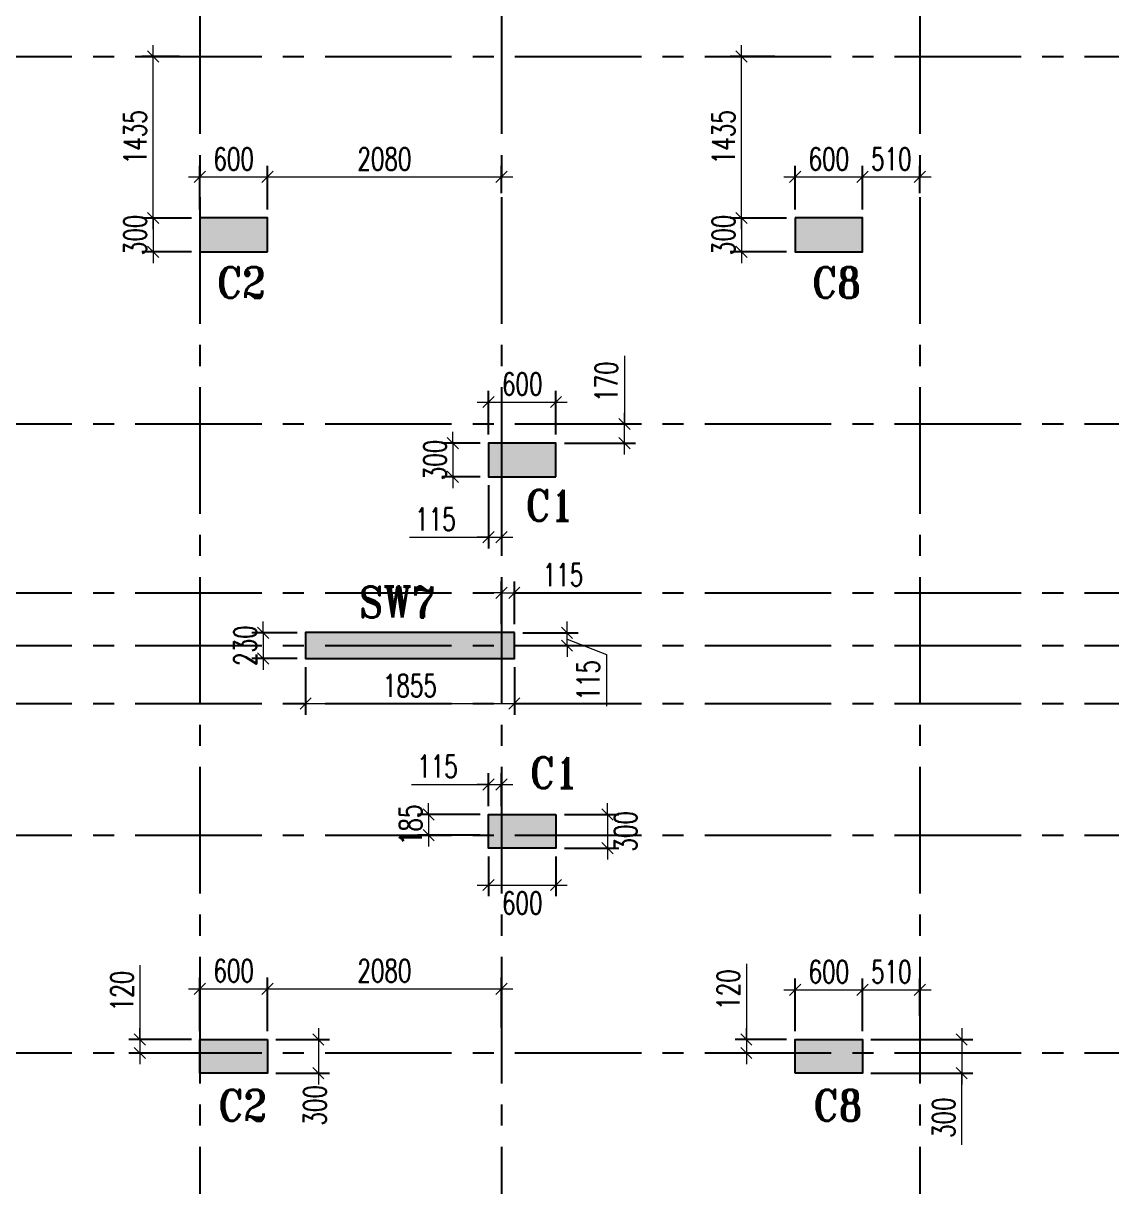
# Model space of a CAD drawing. Header units: millimetres. Extents: x 1363246 to 1691641, y -112430 to 78417.
# Drawn here: x 1393261 to 1402936, y -18152 to -7813 of the extents above; entities that cross this region are included whole.
import ezdxf

# ---------------------------------------------------------------- set-up
doc = ezdxf.new("R2010")
doc.units = ezdxf.units.MM
doc.header["$LTSCALE"] = 500
doc.header["$MEASUREMENT"] = 0
doc.header["$PDMODE"] = 34
for name, pattern in [('CONTINOUS', [0]), ('DASHDOT', [1, 0.5, -0.25, 0, -0.25]), ('Site$0$CENTER2', [1.125, 0.75, -0.125, 0.125, -0.125])]:
    doc.linetypes.add(name, pattern=pattern)
doc.layers.get('Defpoints').update_dxf_attribs({"lineweight": 0})
for name, color, linetype, lineweight in [('COL. NO.', 1, 'DASHDOT', 15), ('CUT OUT', 1, 'Continuous', 13), ('dim-M', 1, 'Continuous', 15), ('TOWER COL HATCH', 253, 'Continuous', 20)]:
    doc.layers.add(name, color=color, linetype=linetype, lineweight=lineweight)
for name, color, linetype in [('GLASS', 5, 'Continuous'), ('GRID', 7, 'Continuous'), ('TOWER AREA COLUMN.', 6, 'Continuous')]:
    doc.layers.add(name, color=color, linetype=linetype)
doc.styles.add('2MM', font='romans.shx', dxfattribs={"width": 0.7})
doc.styles.add('ROMANT', font='romant__.ttf', dxfattribs={"width": 0.9, "height": 600})
doc.dimstyles.new('RAJESH', dxfattribs={"dimtxt": 200, "dimasz": 180, "dimexe": 100, "dimexo": 250, "dimgap": 50, "dimtad": 2, "dimdec": 0, "dimzin": 1, "dimdsep": 46, "dimtxsty": '2MM', "dimblk": 'OBLIQUE', "dimcen": 0, "dimdle": 100, "dimclrd": 1, "dimclre": 1, "dimclrt": 3, "dimadec": 0, "dimazin": 0, "dimtfac": 1, "dimtdec": 0, "dimtix": 1, "dimtmove": 2, "dimatfit": 3, "dimfxl": 0, "dimtolj": 1, "dimlwd": -1, "dimarcsym": 0})

# ---------------------------------------------------------------- blocks, each defined once
blk = doc.blocks.new('EEE')
at = {"layer": 'GRID', "color": 16, "linetype": 'Site$0$CENTER2', "ltscale": 3}
for points in [[(1394830.6, 258923.2), (1394830.6, 223711.9)], [(1397510.6, 258923.2), (1397510.6, 223711.9)], [(1401230.6, 258923.2), (1401230.6, 223711.9)], [(1363880.9, 250048.6), (1442964.5, 250048.6)], [(1363880.9, 246783.6), (1442964.5, 246783.6)], [(1363880.9, 245284), (1442964.5, 245284)], [(1363880.9, 244813.8), (1442964.5, 244813.8)], [(1363880.9, 244299), (1442964.5, 244299)], [(1363880.9, 243128.8), (1442964.5, 243128.8)], [(1363880.9, 241193.8), (1442964.5, 241193.8)]]:
    blk.add_lwpolyline(points, dxfattribs=at)
blk = doc.blocks.new('3tgra')
at = {"layer": 'TOWER COL HATCH'}
h = blk.add_hatch(color=253, dxfattribs=at)
h.dxf.hatch_style = 1
h.paths.add_polyline_path([(1395431, 87772), (1395431, 88072), (1394831, 88072), (1394831, 87772)])
h = blk.add_hatch(color=253, dxfattribs=at)
h.dxf.hatch_style = 1
h.paths.add_polyline_path([(1400121, 88072), (1400121, 87772), (1400721, 87772), (1400721, 88072)])
h = blk.add_hatch(color=253, dxfattribs=at)
h.dxf.hatch_style = 1
h.paths.add_polyline_path([(1397996, 85772), (1397996, 86072), (1397396, 86072), (1397396, 85772)])
h = blk.add_hatch(color=253, dxfattribs=at)
h.dxf.hatch_style = 1
h.paths.add_polyline_path([(1397626, 84387), (1395771, 84387), (1395771, 84157), (1397626, 84157)])
h = blk.add_hatch(color=253, dxfattribs=at)
h.dxf.hatch_style = 1
h.paths.add_polyline_path([(1397996, 82772), (1397996, 82472), (1397396, 82472), (1397396, 82772)])
h = blk.add_hatch(color=253, dxfattribs=at)
h.dxf.hatch_style = 1
h.paths.add_polyline_path([(1395431, 80772), (1395431, 80472), (1394831, 80472), (1394831, 80772)])
h = blk.add_hatch(color=253, dxfattribs=at)
h.dxf.hatch_style = 1
h.paths.add_polyline_path([(1400121, 80472), (1400121, 80772), (1400721, 80772), (1400721, 80472)])
at = {"layer": 'TOWER AREA COLUMN.', "color": 4}
for points in [[(1395431, 87772), (1395431, 88072), (1394831, 88072), (1394831, 87772)], [(1400121, 88072), (1400121, 87772), (1400721, 87772), (1400721, 88072)], [(1397996, 85772), (1397996, 86072), (1397396, 86072), (1397396, 85772)], [(1397626, 84387), (1395771, 84387), (1395771, 84157), (1397626, 84157)], [(1397996, 82772), (1397996, 82472), (1397396, 82472), (1397396, 82772)], [(1395431, 80772), (1395431, 80472), (1394831, 80472), (1394831, 80772)], [(1400121, 80472), (1400121, 80772), (1400721, 80772), (1400721, 80472)]]:
    blk.add_lwpolyline(points, close=True, dxfattribs=at)
blk = doc.blocks.new('_Oblique')
at = {"color": 0, "linetype": 'ByBlock', "lineweight": -2}
blk.add_line((-0.5, -0.5), (0.5, 0.5), dxfattribs=at)
blk = doc.blocks.new('*D496')
at = {"layer": 'Defpoints', "color": 0, "ltscale": 100, "transparency": 16777216}
for p in [(1400721, -9179), (1400121, -9544), (1400721, -9544)]:
    blk.add_point(p, dxfattribs=at)
at = {"layer": 'dim-M', "color": 1, "lineweight": -2, "ltscale": 100, "transparency": 16777216}
for p, q in [((1400121, -9469), (1400121, -9079)), ((1400721, -9469), (1400721, -9079))]:
    blk.add_line(p, q, dxfattribs=at)
at = {"layer": 'dim-M', "color": 1, "ltscale": 100, "transparency": 16777216}
blk.add_line((1400021, -9179), (1400821, -9179), dxfattribs=at)
at = {"layer": 'dim-M', "color": 1, "ltscale": 100, "transparency": 16777216, "xscale": 100, "yscale": 100, "zscale": 100, "rotation": 180}
blk.add_blockref('_Oblique', (1400121, -9179), dxfattribs=at)
at = {"layer": 'dim-M', "color": 1, "ltscale": 100, "transparency": 16777216, "xscale": 100, "yscale": 100, "zscale": 100}
blk.add_blockref('_Oblique', (1400721, -9179), dxfattribs=at)
at = {"layer": 'dim-M', "color": 3, "ltscale": 100, "transparency": 16777216, "insert": (1400421, -9019), "char_height": 200, "attachment_point": 5, "style": '2MM'}
blk.add_mtext('\\A1;600', dxfattribs=at)
blk = doc.blocks.new('*D497')
at = {"layer": 'Defpoints', "color": 0, "ltscale": 100, "transparency": 16777216}
for p in [(1400121, -9544), (1399645, -9844), (1400121, -9844)]:
    blk.add_point(p, dxfattribs=at)
at = {"layer": 'dim-M', "color": 1, "ltscale": 100, "transparency": 16777216}
for p, q in [((1399645, -9544), (1399645, -9444)), ((1399645, -9544), (1399645, -9844)), ((1399645, -9844), (1399645, -9944))]:
    blk.add_line(p, q, dxfattribs=at)
at = {"layer": 'dim-M', "color": 1, "lineweight": -2, "ltscale": 100, "transparency": 16777216}
for p, q in [((1400046, -9544), (1399545, -9544)), ((1400046, -9844), (1399545, -9844))]:
    blk.add_line(p, q, dxfattribs=at)
at = {"layer": 'dim-M', "color": 1, "ltscale": 100, "transparency": 16777216, "xscale": 100, "yscale": 100, "zscale": 100}
for p, rotation in [((1399645, -9544), 270), ((1399645, -9844), 90)]:
    blk.add_blockref('_Oblique', p, dxfattribs=dict(at, rotation=rotation))
at = {"layer": 'dim-M', "color": 3, "ltscale": 100, "transparency": 16777216, "insert": (1399485, -9694), "char_height": 200, "attachment_point": 5, "rotation": 90, "style": '2MM'}
blk.add_mtext('\\A1;300', dxfattribs=at)
blk = doc.blocks.new('*D498')
at = {"layer": 'Defpoints', "color": 0, "ltscale": 100, "transparency": 16777216}
for p in [(1401231, -9179), (1401231, -9398), (1400721, -9544)]:
    blk.add_point(p, dxfattribs=at)
at = {"layer": 'dim-M', "color": 1, "lineweight": -2, "ltscale": 100, "transparency": 16777216}
for p, q in [((1400721, -9469), (1400721, -9079)), ((1401231, -9323), (1401231, -9079))]:
    blk.add_line(p, q, dxfattribs=at)
at = {"layer": 'dim-M', "color": 1, "ltscale": 100, "transparency": 16777216}
blk.add_line((1400621, -9179), (1401331, -9179), dxfattribs=at)
at = {"layer": 'dim-M', "color": 1, "ltscale": 100, "transparency": 16777216, "xscale": 100, "yscale": 100, "zscale": 100, "rotation": 180}
blk.add_blockref('_Oblique', (1400721, -9179), dxfattribs=at)
at = {"layer": 'dim-M', "color": 1, "ltscale": 100, "transparency": 16777216, "xscale": 100, "yscale": 100, "zscale": 100}
blk.add_blockref('_Oblique', (1401231, -9179), dxfattribs=at)
at = {"layer": 'dim-M', "color": 3, "ltscale": 100, "transparency": 16777216, "insert": (1400976, -9019), "char_height": 200, "attachment_point": 5, "style": '2MM'}
blk.add_mtext('\\A1;510', dxfattribs=at)
blk = doc.blocks.new('*D499')
at = {"layer": 'Defpoints', "color": 0, "ltscale": 100, "transparency": 16777216}
for p in [(1399645, -8109), (1400015, -8109), (1400121, -9544)]:
    blk.add_point(p, dxfattribs=at)
at = {"layer": 'dim-M', "color": 1, "ltscale": 100, "transparency": 16777216}
blk.add_line((1399645, -9644), (1399645, -8009), dxfattribs=at)
at = {"layer": 'dim-M', "color": 1, "lineweight": -2, "ltscale": 100, "transparency": 16777216}
for p, q in [((1399940, -8109), (1399545, -8109)), ((1400046, -9544), (1399545, -9544))]:
    blk.add_line(p, q, dxfattribs=at)
at = {"layer": 'dim-M', "color": 1, "ltscale": 100, "transparency": 16777216, "xscale": 100, "yscale": 100, "zscale": 100}
for p, rotation in [((1399645, -8109), 90), ((1399645, -9544), 270)]:
    blk.add_blockref('_Oblique', p, dxfattribs=dict(at, rotation=rotation))
at = {"layer": 'dim-M', "color": 3, "ltscale": 100, "transparency": 16777216, "insert": (1399485, -8826), "char_height": 200, "attachment_point": 5, "rotation": 90, "style": '2MM'}
blk.add_mtext('\\A1;1435', dxfattribs=at)
blk = doc.blocks.new('*D431')
at = {"layer": 'Defpoints', "color": 0, "ltscale": 100, "transparency": 16777216}
for p in [(1395431, -9179), (1394831, -9544), (1395431, -9544)]:
    blk.add_point(p, dxfattribs=at)
at = {"layer": 'dim-M', "color": 1, "lineweight": -2, "ltscale": 100, "transparency": 16777216}
for p, q in [((1394831, -9469), (1394831, -9079)), ((1395431, -9469), (1395431, -9079))]:
    blk.add_line(p, q, dxfattribs=at)
at = {"layer": 'dim-M', "color": 1, "ltscale": 100, "transparency": 16777216}
blk.add_line((1394731, -9179), (1395531, -9179), dxfattribs=at)
at = {"layer": 'dim-M', "color": 1, "ltscale": 100, "transparency": 16777216, "xscale": 100, "yscale": 100, "zscale": 100, "rotation": 180}
blk.add_blockref('_Oblique', (1394831, -9179), dxfattribs=at)
at = {"layer": 'dim-M', "color": 1, "ltscale": 100, "transparency": 16777216, "xscale": 100, "yscale": 100, "zscale": 100}
blk.add_blockref('_Oblique', (1395431, -9179), dxfattribs=at)
at = {"layer": 'dim-M', "color": 3, "ltscale": 100, "transparency": 16777216, "insert": (1395131, -9019), "char_height": 200, "attachment_point": 5, "style": '2MM'}
blk.add_mtext('\\A1;600', dxfattribs=at)
blk = doc.blocks.new('*D432')
at = {"layer": 'Defpoints', "color": 0, "ltscale": 100, "transparency": 16777216}
for p in [(1394831, -9544), (1394415, -9844), (1394831, -9844)]:
    blk.add_point(p, dxfattribs=at)
at = {"layer": 'dim-M', "color": 1, "ltscale": 100, "transparency": 16777216}
for p, q in [((1394415, -9544), (1394415, -9444)), ((1394415, -9544), (1394415, -9844)), ((1394415, -9844), (1394415, -9944))]:
    blk.add_line(p, q, dxfattribs=at)
at = {"layer": 'dim-M', "color": 1, "lineweight": -2, "ltscale": 100, "transparency": 16777216}
for p, q in [((1394756, -9544), (1394315, -9544)), ((1394756, -9844), (1394315, -9844))]:
    blk.add_line(p, q, dxfattribs=at)
at = {"layer": 'dim-M', "color": 1, "ltscale": 100, "transparency": 16777216, "xscale": 100, "yscale": 100, "zscale": 100}
for p, rotation in [((1394415, -9544), 270), ((1394415, -9844), 90)]:
    blk.add_blockref('_Oblique', p, dxfattribs=dict(at, rotation=rotation))
at = {"layer": 'dim-M', "color": 3, "ltscale": 100, "transparency": 16777216, "insert": (1394255, -9694), "char_height": 200, "attachment_point": 5, "rotation": 90, "style": '2MM'}
blk.add_mtext('\\A1;300', dxfattribs=at)
blk = doc.blocks.new('*D433')
at = {"layer": 'Defpoints', "color": 0, "ltscale": 100, "transparency": 16777216}
for p in [(1397511, -9179), (1397511, -9398), (1395431, -9544)]:
    blk.add_point(p, dxfattribs=at)
at = {"layer": 'dim-M', "color": 1, "lineweight": -2, "ltscale": 100, "transparency": 16777216}
for p, q in [((1395431, -9469), (1395431, -9079)), ((1397511, -9323), (1397511, -9079))]:
    blk.add_line(p, q, dxfattribs=at)
at = {"layer": 'dim-M', "color": 1, "ltscale": 100, "transparency": 16777216}
blk.add_line((1395331, -9179), (1397611, -9179), dxfattribs=at)
at = {"layer": 'dim-M', "color": 1, "ltscale": 100, "transparency": 16777216, "xscale": 100, "yscale": 100, "zscale": 100, "rotation": 180}
blk.add_blockref('_Oblique', (1395431, -9179), dxfattribs=at)
at = {"layer": 'dim-M', "color": 1, "ltscale": 100, "transparency": 16777216, "xscale": 100, "yscale": 100, "zscale": 100}
blk.add_blockref('_Oblique', (1397511, -9179), dxfattribs=at)
at = {"layer": 'dim-M', "color": 3, "ltscale": 100, "transparency": 16777216, "insert": (1396471, -9019), "char_height": 200, "attachment_point": 5, "style": '2MM'}
blk.add_mtext('\\A1;2080', dxfattribs=at)
blk = doc.blocks.new('*D434')
at = {"layer": 'Defpoints', "color": 0, "ltscale": 100, "transparency": 16777216}
for p in [(1394415, -8109), (1394725, -8109), (1394831, -9544)]:
    blk.add_point(p, dxfattribs=at)
at = {"layer": 'dim-M', "color": 1, "ltscale": 100, "transparency": 16777216}
blk.add_line((1394415, -9644), (1394415, -8009), dxfattribs=at)
at = {"layer": 'dim-M', "color": 1, "lineweight": -2, "ltscale": 100, "transparency": 16777216}
for p, q in [((1394650, -8109), (1394315, -8109)), ((1394756, -9544), (1394315, -9544))]:
    blk.add_line(p, q, dxfattribs=at)
at = {"layer": 'dim-M', "color": 1, "ltscale": 100, "transparency": 16777216, "xscale": 100, "yscale": 100, "zscale": 100}
for p, rotation in [((1394415, -8109), 90), ((1394415, -9544), 270)]:
    blk.add_blockref('_Oblique', p, dxfattribs=dict(at, rotation=rotation))
at = {"layer": 'dim-M', "color": 3, "ltscale": 100, "transparency": 16777216, "insert": (1394255, -8826), "char_height": 200, "attachment_point": 5, "rotation": 90, "style": '2MM'}
blk.add_mtext('\\A1;1435', dxfattribs=at)
blk = doc.blocks.new('*D435')
at = {"layer": 'Defpoints', "color": 0, "ltscale": 100, "transparency": 16777216}
for p in [(1397996, -11179), (1397396, -11544), (1397996, -11544)]:
    blk.add_point(p, dxfattribs=at)
at = {"layer": 'dim-M', "color": 1, "lineweight": -2, "ltscale": 100, "transparency": 16777216}
for p, q in [((1397396, -11469), (1397396, -11079)), ((1397996, -11469), (1397996, -11079))]:
    blk.add_line(p, q, dxfattribs=at)
at = {"layer": 'dim-M', "color": 1, "ltscale": 100, "transparency": 16777216}
blk.add_line((1397296, -11179), (1398096, -11179), dxfattribs=at)
at = {"layer": 'dim-M', "color": 1, "ltscale": 100, "transparency": 16777216, "xscale": 100, "yscale": 100, "zscale": 100, "rotation": 180}
blk.add_blockref('_Oblique', (1397396, -11179), dxfattribs=at)
at = {"layer": 'dim-M', "color": 1, "ltscale": 100, "transparency": 16777216, "xscale": 100, "yscale": 100, "zscale": 100}
blk.add_blockref('_Oblique', (1397996, -11179), dxfattribs=at)
at = {"layer": 'dim-M', "color": 3, "ltscale": 100, "transparency": 16777216, "insert": (1397696, -11019), "char_height": 200, "attachment_point": 5, "style": '2MM'}
blk.add_mtext('\\A1;600', dxfattribs=at)
blk = doc.blocks.new('*D436')
at = {"layer": 'Defpoints', "color": 0, "ltscale": 100, "transparency": 16777216}
for p in [(1397396, -11544), (1397080, -11844), (1397396, -11844)]:
    blk.add_point(p, dxfattribs=at)
at = {"layer": 'dim-M', "color": 1, "ltscale": 100, "transparency": 16777216}
for p, q in [((1397080, -11544), (1397080, -11444)), ((1397080, -11544), (1397080, -11844)), ((1397080, -11844), (1397080, -11944))]:
    blk.add_line(p, q, dxfattribs=at)
at = {"layer": 'dim-M', "color": 1, "lineweight": -2, "ltscale": 100, "transparency": 16777216}
for p, q in [((1397321, -11544), (1396980, -11544)), ((1397321, -11844), (1396980, -11844))]:
    blk.add_line(p, q, dxfattribs=at)
at = {"layer": 'dim-M', "color": 1, "ltscale": 100, "transparency": 16777216, "xscale": 100, "yscale": 100, "zscale": 100}
for p, rotation in [((1397080, -11544), 270), ((1397080, -11844), 90)]:
    blk.add_blockref('_Oblique', p, dxfattribs=dict(at, rotation=rotation))
at = {"layer": 'dim-M', "color": 3, "ltscale": 100, "transparency": 16777216, "insert": (1396920, -11694), "char_height": 200, "attachment_point": 5, "rotation": 90, "style": '2MM'}
blk.add_mtext('\\A1;300', dxfattribs=at)
blk = doc.blocks.new('*D437')
at = {"layer": 'Defpoints', "color": 0, "ltscale": 100, "transparency": 16777216}
for p in [(1397396, -11844), (1397511, -11844), (1397511, -12380)]:
    blk.add_point(p, dxfattribs=at)
at = {"layer": 'dim-M', "color": 1, "lineweight": -2, "ltscale": 100, "transparency": 16777216}
for p, q in [((1397396, -11919), (1397396, -12480)), ((1397511, -11919), (1397511, -12480))]:
    blk.add_line(p, q, dxfattribs=at)
at = {"layer": 'dim-M', "color": 1, "ltscale": 100, "transparency": 16777216}
for p, q in [((1396695, -12380), (1397396, -12380)), ((1397396, -12380), (1397296, -12380)), ((1397396, -12380), (1397511, -12380)), ((1397396, -12380), (1397511, -12380)), ((1397511, -12380), (1397611, -12380))]:
    blk.add_line(p, q, dxfattribs=at)
at = {"layer": 'dim-M', "color": 1, "ltscale": 100, "transparency": 16777216, "xscale": 100, "yscale": 100, "zscale": 100}
blk.add_blockref('_Oblique', (1397396, -12380), dxfattribs=at)
at = {"layer": 'dim-M', "color": 1, "ltscale": 100, "transparency": 16777216, "xscale": 100, "yscale": 100, "zscale": 100, "rotation": 180}
blk.add_blockref('_Oblique', (1397511, -12380), dxfattribs=at)
at = {"layer": 'dim-M', "color": 3, "ltscale": 100, "transparency": 16777216, "insert": (1396925, -12220), "char_height": 200, "attachment_point": 5, "style": '2MM'}
blk.add_mtext('\\A1;115', dxfattribs=at)
blk = doc.blocks.new('*D438')
at = {"layer": 'Defpoints', "color": 0, "ltscale": 100, "transparency": 16777216}
for p in [(1398225, -11374), (1398604, -11374), (1397996, -11544)]:
    blk.add_point(p, dxfattribs=at)
at = {"layer": 'dim-M', "color": 1, "ltscale": 100, "transparency": 16777216}
for p, q in [((1398604, -10768), (1398604, -11374)), ((1398604, -11644), (1398604, -11274))]:
    blk.add_line(p, q, dxfattribs=at)
at = {"layer": 'dim-M', "color": 1, "lineweight": -2, "ltscale": 100, "transparency": 16777216}
for p, q in [((1398300, -11374), (1398704, -11374)), ((1398071, -11544), (1398704, -11544))]:
    blk.add_line(p, q, dxfattribs=at)
at = {"layer": 'dim-M', "color": 1, "ltscale": 100, "transparency": 16777216, "xscale": 100, "yscale": 100, "zscale": 100}
for p, rotation in [((1398604, -11374), 90), ((1398604, -11544), 270)]:
    blk.add_blockref('_Oblique', p, dxfattribs=dict(at, rotation=rotation))
at = {"layer": 'dim-M', "color": 3, "ltscale": 100, "transparency": 16777216, "insert": (1398444, -10998), "char_height": 200, "attachment_point": 5, "rotation": 90, "style": '2MM'}
blk.add_mtext('\\A1;170', dxfattribs=at)
blk = doc.blocks.new('*D467')
at = {"layer": 'Defpoints', "color": 0, "ltscale": 100, "transparency": 16777216}
for p in [(1395771, -13229), (1395394, -13459), (1395771, -13459)]:
    blk.add_point(p, dxfattribs=at)
at = {"layer": 'dim-M', "color": 1, "ltscale": 100, "transparency": 16777216}
for p, q in [((1395394, -13229), (1395394, -13129)), ((1395394, -13229), (1395394, -13459)), ((1395394, -13459), (1395394, -13559))]:
    blk.add_line(p, q, dxfattribs=at)
at = {"layer": 'dim-M', "color": 1, "lineweight": -2, "ltscale": 100, "transparency": 16777216}
for p, q in [((1395696, -13229), (1395294, -13229)), ((1395696, -13459), (1395294, -13459))]:
    blk.add_line(p, q, dxfattribs=at)
at = {"layer": 'dim-M', "color": 1, "ltscale": 100, "transparency": 16777216, "xscale": 100, "yscale": 100, "zscale": 100}
for p, rotation in [((1395394, -13229), 270), ((1395394, -13459), 90)]:
    blk.add_blockref('_Oblique', p, dxfattribs=dict(at, rotation=rotation))
at = {"layer": 'dim-M', "color": 3, "ltscale": 100, "transparency": 16777216, "insert": (1395234, -13344), "char_height": 200, "attachment_point": 5, "rotation": 90, "style": '2MM'}
blk.add_mtext('\\A1;230', dxfattribs=at)
blk = doc.blocks.new('*D468')
at = {"layer": 'Defpoints', "color": 0, "ltscale": 100, "transparency": 16777216}
for p in [(1397626, -12874), (1397511, -13229), (1397626, -13229)]:
    blk.add_point(p, dxfattribs=at)
at = {"layer": 'dim-M', "color": 1, "lineweight": -2, "ltscale": 100, "transparency": 16777216}
for p, q in [((1397511, -13154), (1397511, -12774)), ((1397626, -13154), (1397626, -12774))]:
    blk.add_line(p, q, dxfattribs=at)
at = {"layer": 'dim-M', "color": 1, "ltscale": 100, "transparency": 16777216}
for p, q in [((1397511, -12874), (1397411, -12874)), ((1397511, -12874), (1397626, -12874)), ((1397511, -12874), (1397626, -12874)), ((1397626, -12874), (1397726, -12874)), ((1398288, -12874), (1397626, -12874))]:
    blk.add_line(p, q, dxfattribs=at)
at = {"layer": 'dim-M', "color": 1, "ltscale": 100, "transparency": 16777216, "xscale": 100, "yscale": 100, "zscale": 100}
blk.add_blockref('_Oblique', (1397511, -12874), dxfattribs=at)
at = {"layer": 'dim-M', "color": 1, "ltscale": 100, "transparency": 16777216, "xscale": 100, "yscale": 100, "zscale": 100, "rotation": 180}
blk.add_blockref('_Oblique', (1397626, -12874), dxfattribs=at)
at = {"layer": 'dim-M', "color": 3, "ltscale": 100, "transparency": 16777216, "insert": (1398058, -12714), "char_height": 200, "attachment_point": 5, "style": '2MM'}
blk.add_mtext('\\A1;115', dxfattribs=at)
blk = doc.blocks.new('*D469')
at = {"layer": 'Defpoints', "color": 0, "ltscale": 100, "transparency": 16777216}
for p in [(1397626, -13229), (1398094, -13229), (1397626, -13344)]:
    blk.add_point(p, dxfattribs=at)
at = {"layer": 'dim-M', "color": 1, "ltscale": 100, "transparency": 16777216}
for p, q in [((1398094, -13229), (1398094, -13129)), ((1398094, -13344), (1398094, -13229)), ((1398094, -13344), (1398094, -13229)), ((1398094, -13286), (1398444, -13422)), ((1398094, -13344), (1398094, -13444)), ((1398444, -13422), (1398444, -13882))]:
    blk.add_line(p, q, dxfattribs=at)
at = {"layer": 'dim-M', "color": 1, "lineweight": -2, "ltscale": 100, "transparency": 16777216}
for p, q in [((1397701, -13229), (1398194, -13229)), ((1397701, -13344), (1398194, -13344))]:
    blk.add_line(p, q, dxfattribs=at)
at = {"layer": 'dim-M', "color": 1, "ltscale": 100, "transparency": 16777216, "xscale": 100, "yscale": 100, "zscale": 100}
for p, rotation in [((1398094, -13229), 270), ((1398094, -13344), 90)]:
    blk.add_blockref('_Oblique', p, dxfattribs=dict(at, rotation=rotation))
at = {"layer": 'dim-M', "color": 3, "ltscale": 100, "transparency": 16777216, "insert": (1398284, -13652), "char_height": 200, "attachment_point": 5, "rotation": 90, "style": '2MM'}
blk.add_mtext('\\A1;115', dxfattribs=at)
blk = doc.blocks.new('*D470')
at = {"layer": 'Defpoints', "color": 0, "ltscale": 100, "transparency": 16777216}
for p in [(1395771, -13459), (1397626, -13459), (1397626, -13859)]:
    blk.add_point(p, dxfattribs=at)
at = {"layer": 'dim-M', "color": 1, "lineweight": -2, "ltscale": 100, "transparency": 16777216}
for p, q in [((1395771, -13534), (1395771, -13959)), ((1397626, -13534), (1397626, -13959))]:
    blk.add_line(p, q, dxfattribs=at)
at = {"layer": 'dim-M', "color": 1, "ltscale": 100, "transparency": 16777216}
blk.add_line((1395671, -13859), (1397726, -13859), dxfattribs=at)
at = {"layer": 'dim-M', "color": 1, "ltscale": 100, "transparency": 16777216, "xscale": 100, "yscale": 100, "zscale": 100, "rotation": 180}
blk.add_blockref('_Oblique', (1395771, -13859), dxfattribs=at)
at = {"layer": 'dim-M', "color": 1, "ltscale": 100, "transparency": 16777216, "xscale": 100, "yscale": 100, "zscale": 100}
blk.add_blockref('_Oblique', (1397626, -13859), dxfattribs=at)
at = {"layer": 'dim-M', "color": 3, "ltscale": 100, "transparency": 16777216, "insert": (1396698, -13699), "char_height": 200, "attachment_point": 5, "style": '2MM'}
blk.add_mtext('\\A1;1855', dxfattribs=at)
blk = doc.blocks.new('*D286')
at = {"layer": 'Defpoints', "color": 0, "ltscale": 100, "transparency": 16777216}
for p in [(1395431, -16393), (1394831, -16844), (1395431, -16844)]:
    blk.add_point(p, dxfattribs=at)
at = {"layer": 'dim-M', "color": 1, "lineweight": -2, "ltscale": 100, "transparency": 16777216}
for p, q in [((1394831, -16769), (1394831, -16293)), ((1395431, -16769), (1395431, -16293))]:
    blk.add_line(p, q, dxfattribs=at)
at = {"layer": 'dim-M', "color": 1, "ltscale": 100, "transparency": 16777216}
blk.add_line((1394731, -16393), (1395531, -16393), dxfattribs=at)
at = {"layer": 'dim-M', "color": 1, "ltscale": 100, "transparency": 16777216, "xscale": 100, "yscale": 100, "zscale": 100, "rotation": 180}
blk.add_blockref('_Oblique', (1394831, -16393), dxfattribs=at)
at = {"layer": 'dim-M', "color": 1, "ltscale": 100, "transparency": 16777216, "xscale": 100, "yscale": 100, "zscale": 100}
blk.add_blockref('_Oblique', (1395431, -16393), dxfattribs=at)
at = {"layer": 'dim-M', "color": 3, "ltscale": 100, "transparency": 16777216, "insert": (1395131, -16233), "char_height": 200, "attachment_point": 5, "style": '2MM'}
blk.add_mtext('\\A1;600', dxfattribs=at)
blk = doc.blocks.new('*D287')
at = {"layer": 'Defpoints', "color": 0, "ltscale": 100, "transparency": 16777216}
for p in [(1394831, -16844), (1394298, -16964), (1394831, -16964)]:
    blk.add_point(p, dxfattribs=at)
at = {"layer": 'dim-M', "color": 1, "ltscale": 100, "transparency": 16777216}
for p, q in [((1394298, -16183), (1394298, -16844)), ((1394298, -16844), (1394298, -16744)), ((1394298, -16844), (1394298, -16964)), ((1394298, -16844), (1394298, -16964)), ((1394298, -16964), (1394298, -17064))]:
    blk.add_line(p, q, dxfattribs=at)
at = {"layer": 'dim-M', "color": 1, "lineweight": -2, "ltscale": 100, "transparency": 16777216}
for p, q in [((1394756, -16844), (1394198, -16844)), ((1394756, -16964), (1394198, -16964))]:
    blk.add_line(p, q, dxfattribs=at)
at = {"layer": 'dim-M', "color": 1, "ltscale": 100, "transparency": 16777216, "xscale": 100, "yscale": 100, "zscale": 100}
for p, rotation in [((1394298, -16844), 270), ((1394298, -16964), 90)]:
    blk.add_blockref('_Oblique', p, dxfattribs=dict(at, rotation=rotation))
at = {"layer": 'dim-M', "color": 3, "ltscale": 100, "transparency": 16777216, "insert": (1394138, -16413), "char_height": 200, "attachment_point": 5, "rotation": 90, "style": '2MM'}
blk.add_mtext('\\A1;120', dxfattribs=at)
blk = doc.blocks.new('*D288')
at = {"layer": 'Defpoints', "color": 0, "ltscale": 100, "transparency": 16777216}
for p in [(1397511, -16393), (1395431, -16844), (1397511, -16813)]:
    blk.add_point(p, dxfattribs=at)
at = {"layer": 'dim-M', "color": 1, "lineweight": -2, "ltscale": 100, "transparency": 16777216}
for p, q in [((1395431, -16769), (1395431, -16293)), ((1397511, -16738), (1397511, -16293))]:
    blk.add_line(p, q, dxfattribs=at)
at = {"layer": 'dim-M', "color": 1, "ltscale": 100, "transparency": 16777216}
blk.add_line((1395331, -16393), (1397611, -16393), dxfattribs=at)
at = {"layer": 'dim-M', "color": 1, "ltscale": 100, "transparency": 16777216, "xscale": 100, "yscale": 100, "zscale": 100, "rotation": 180}
blk.add_blockref('_Oblique', (1395431, -16393), dxfattribs=at)
at = {"layer": 'dim-M', "color": 1, "ltscale": 100, "transparency": 16777216, "xscale": 100, "yscale": 100, "zscale": 100}
blk.add_blockref('_Oblique', (1397511, -16393), dxfattribs=at)
at = {"layer": 'dim-M', "color": 3, "ltscale": 100, "transparency": 16777216, "insert": (1396471, -16233), "char_height": 200, "attachment_point": 5, "style": '2MM'}
blk.add_mtext('\\A1;2080', dxfattribs=at)
blk = doc.blocks.new('*D289')
at = {"layer": 'Defpoints', "color": 0, "ltscale": 100, "transparency": 16777216}
for p in [(1395431, -16844), (1395431, -17144), (1395884, -17144)]:
    blk.add_point(p, dxfattribs=at)
at = {"layer": 'dim-M', "color": 1, "ltscale": 100, "transparency": 16777216}
blk.add_line((1395884, -16744), (1395884, -17244), dxfattribs=at)
at = {"layer": 'dim-M', "color": 1, "lineweight": -2, "ltscale": 100, "transparency": 16777216}
for p, q in [((1395506, -16844), (1395984, -16844)), ((1395506, -17144), (1395984, -17144))]:
    blk.add_line(p, q, dxfattribs=at)
at = {"layer": 'dim-M', "color": 1, "ltscale": 100, "transparency": 16777216, "xscale": 100, "yscale": 100, "zscale": 100}
for p, rotation in [((1395884, -16844), 90), ((1395884, -17144), 270)]:
    blk.add_blockref('_Oblique', p, dxfattribs=dict(at, rotation=rotation))
at = {"layer": 'dim-M', "color": 3, "ltscale": 100, "transparency": 16777216, "insert": (1395853, -17429), "char_height": 200, "attachment_point": 5, "rotation": 90, "style": '2MM'}
blk.add_mtext('\\A1;300', dxfattribs=at)
blk = doc.blocks.new('*D298')
at = {"layer": 'Defpoints', "color": 0, "ltscale": 100, "transparency": 16777216}
for p in [(1400721, -16402), (1400121, -16844), (1400721, -16844)]:
    blk.add_point(p, dxfattribs=at)
at = {"layer": 'dim-M', "color": 1, "lineweight": -2, "ltscale": 100, "transparency": 16777216}
for p, q in [((1400121, -16769), (1400121, -16302)), ((1400721, -16769), (1400721, -16302))]:
    blk.add_line(p, q, dxfattribs=at)
at = {"layer": 'dim-M', "color": 1, "ltscale": 100, "transparency": 16777216}
blk.add_line((1400021, -16402), (1400821, -16402), dxfattribs=at)
at = {"layer": 'dim-M', "color": 1, "ltscale": 100, "transparency": 16777216, "xscale": 100, "yscale": 100, "zscale": 100, "rotation": 180}
blk.add_blockref('_Oblique', (1400121, -16402), dxfattribs=at)
at = {"layer": 'dim-M', "color": 1, "ltscale": 100, "transparency": 16777216, "xscale": 100, "yscale": 100, "zscale": 100}
blk.add_blockref('_Oblique', (1400721, -16402), dxfattribs=at)
at = {"layer": 'dim-M', "color": 3, "ltscale": 100, "transparency": 16777216, "insert": (1400421, -16242), "char_height": 200, "attachment_point": 5, "style": '2MM'}
blk.add_mtext('\\A1;600', dxfattribs=at)
blk = doc.blocks.new('*D299')
at = {"layer": 'Defpoints', "color": 0, "ltscale": 100, "transparency": 16777216}
for p in [(1400121, -16844), (1399688, -16964), (1400121, -16964)]:
    blk.add_point(p, dxfattribs=at)
at = {"layer": 'dim-M', "color": 1, "ltscale": 100, "transparency": 16777216}
for p, q in [((1399688, -16170), (1399688, -16844)), ((1399688, -16844), (1399688, -16744)), ((1399688, -16844), (1399688, -16964)), ((1399688, -16844), (1399688, -16964)), ((1399688, -16964), (1399688, -17064))]:
    blk.add_line(p, q, dxfattribs=at)
at = {"layer": 'dim-M', "color": 1, "lineweight": -2, "ltscale": 100, "transparency": 16777216}
for p, q in [((1400046, -16844), (1399588, -16844)), ((1400046, -16964), (1399588, -16964))]:
    blk.add_line(p, q, dxfattribs=at)
at = {"layer": 'dim-M', "color": 1, "ltscale": 100, "transparency": 16777216, "xscale": 100, "yscale": 100, "zscale": 100}
for p, rotation in [((1399688, -16844), 270), ((1399688, -16964), 90)]:
    blk.add_blockref('_Oblique', p, dxfattribs=dict(at, rotation=rotation))
at = {"layer": 'dim-M', "color": 3, "ltscale": 100, "transparency": 16777216, "insert": (1399528, -16400), "char_height": 200, "attachment_point": 5, "rotation": 90, "style": '2MM'}
blk.add_mtext('\\A1;120', dxfattribs=at)
blk = doc.blocks.new('*D300')
at = {"layer": 'Defpoints', "color": 0, "ltscale": 100, "transparency": 16777216}
for p in [(1401231, -16402), (1401231, -16709), (1400721, -16844)]:
    blk.add_point(p, dxfattribs=at)
at = {"layer": 'dim-M', "color": 1, "lineweight": -2, "ltscale": 100, "transparency": 16777216}
for p, q in [((1400721, -16769), (1400721, -16302)), ((1401231, -16634), (1401231, -16302))]:
    blk.add_line(p, q, dxfattribs=at)
at = {"layer": 'dim-M', "color": 1, "ltscale": 100, "transparency": 16777216}
blk.add_line((1400621, -16402), (1401331, -16402), dxfattribs=at)
at = {"layer": 'dim-M', "color": 1, "ltscale": 100, "transparency": 16777216, "xscale": 100, "yscale": 100, "zscale": 100, "rotation": 180}
blk.add_blockref('_Oblique', (1400721, -16402), dxfattribs=at)
at = {"layer": 'dim-M', "color": 1, "ltscale": 100, "transparency": 16777216, "xscale": 100, "yscale": 100, "zscale": 100}
blk.add_blockref('_Oblique', (1401231, -16402), dxfattribs=at)
at = {"layer": 'dim-M', "color": 3, "ltscale": 100, "transparency": 16777216, "insert": (1400976, -16242), "char_height": 200, "attachment_point": 5, "style": '2MM'}
blk.add_mtext('\\A1;510', dxfattribs=at)
blk = doc.blocks.new('*D301')
at = {"layer": 'Defpoints', "color": 0, "ltscale": 100, "transparency": 16777216}
for p in [(1400721, -16844), (1400721, -17144), (1401602, -17144)]:
    blk.add_point(p, dxfattribs=at)
at = {"layer": 'dim-M', "color": 1, "ltscale": 100, "transparency": 16777216}
for p, q in [((1401602, -16744), (1401602, -17244)), ((1401602, -17779), (1401602, -17144))]:
    blk.add_line(p, q, dxfattribs=at)
at = {"layer": 'dim-M', "color": 1, "lineweight": -2, "ltscale": 100, "transparency": 16777216}
for p, q in [((1400796, -16844), (1401702, -16844)), ((1400796, -17144), (1401702, -17144))]:
    blk.add_line(p, q, dxfattribs=at)
at = {"layer": 'dim-M', "color": 1, "ltscale": 100, "transparency": 16777216, "xscale": 100, "yscale": 100, "zscale": 100}
for p, rotation in [((1401602, -16844), 90), ((1401602, -17144), 270)]:
    blk.add_blockref('_Oblique', p, dxfattribs=dict(at, rotation=rotation))
at = {"layer": 'dim-M', "color": 3, "ltscale": 100, "transparency": 16777216, "insert": (1401442, -17539), "char_height": 200, "attachment_point": 5, "rotation": 90, "style": '2MM'}
blk.add_mtext('\\A1;300', dxfattribs=at)
blk = doc.blocks.new('*D302')
at = {"layer": 'Defpoints', "color": 0, "ltscale": 100, "transparency": 16777216}
for p in [(1397996, -14844), (1397996, -15144), (1398455, -15144)]:
    blk.add_point(p, dxfattribs=at)
at = {"layer": 'dim-M', "color": 1, "ltscale": 100, "transparency": 16777216}
for p, q in [((1398455, -14844), (1398455, -14744)), ((1398455, -14844), (1398455, -15144)), ((1398455, -15144), (1398455, -15244))]:
    blk.add_line(p, q, dxfattribs=at)
at = {"layer": 'dim-M', "color": 1, "lineweight": -2, "ltscale": 100, "transparency": 16777216}
for p, q in [((1398071, -14844), (1398555, -14844)), ((1398071, -15144), (1398555, -15144))]:
    blk.add_line(p, q, dxfattribs=at)
at = {"layer": 'dim-M', "color": 1, "ltscale": 100, "transparency": 16777216, "xscale": 100, "yscale": 100, "zscale": 100}
for p, rotation in [((1398455, -14844), 270), ((1398455, -15144), 90)]:
    blk.add_blockref('_Oblique', p, dxfattribs=dict(at, rotation=rotation))
at = {"layer": 'dim-M', "color": 3, "ltscale": 100, "transparency": 16777216, "insert": (1398615, -14994), "char_height": 200, "attachment_point": 5, "rotation": 90, "style": '2MM'}
blk.add_mtext('\\A1;300', dxfattribs=at)
blk = doc.blocks.new('*D303')
at = {"layer": 'Defpoints', "color": 0, "ltscale": 100, "transparency": 16777216}
for p in [(1397511, -14577), (1397396, -14844), (1397511, -14844)]:
    blk.add_point(p, dxfattribs=at)
at = {"layer": 'dim-M', "color": 1, "ltscale": 100, "transparency": 16777216}
for p, q in [((1396713, -14577), (1397396, -14577)), ((1397396, -14577), (1397296, -14577)), ((1397396, -14577), (1397511, -14577)), ((1397396, -14577), (1397511, -14577)), ((1397511, -14577), (1397611, -14577))]:
    blk.add_line(p, q, dxfattribs=at)
at = {"layer": 'dim-M', "color": 1, "lineweight": -2, "ltscale": 100, "transparency": 16777216}
for p, q in [((1397396, -14769), (1397396, -14477)), ((1397511, -14769), (1397511, -14477))]:
    blk.add_line(p, q, dxfattribs=at)
at = {"layer": 'dim-M', "color": 1, "ltscale": 100, "transparency": 16777216, "xscale": 100, "yscale": 100, "zscale": 100}
blk.add_blockref('_Oblique', (1397396, -14577), dxfattribs=at)
at = {"layer": 'dim-M', "color": 1, "ltscale": 100, "transparency": 16777216, "xscale": 100, "yscale": 100, "zscale": 100, "rotation": 180}
blk.add_blockref('_Oblique', (1397511, -14577), dxfattribs=at)
at = {"layer": 'dim-M', "color": 3, "ltscale": 100, "transparency": 16777216, "insert": (1396943, -14417), "char_height": 200, "attachment_point": 5, "style": '2MM'}
blk.add_mtext('\\A1;115', dxfattribs=at)
blk = doc.blocks.new('*D304')
at = {"layer": 'Defpoints', "color": 0, "ltscale": 100, "transparency": 16777216}
for p in [(1397396, -14844), (1396864, -15029), (1397396, -15029)]:
    blk.add_point(p, dxfattribs=at)
at = {"layer": 'dim-M', "color": 1, "ltscale": 100, "transparency": 16777216}
for p, q in [((1396864, -14844), (1396864, -14744)), ((1396864, -14844), (1396864, -15029)), ((1396864, -15029), (1396864, -15129))]:
    blk.add_line(p, q, dxfattribs=at)
at = {"layer": 'dim-M', "color": 1, "lineweight": -2, "ltscale": 100, "transparency": 16777216}
for p, q in [((1397321, -14844), (1396764, -14844)), ((1397321, -15029), (1396764, -15029))]:
    blk.add_line(p, q, dxfattribs=at)
at = {"layer": 'dim-M', "color": 1, "ltscale": 100, "transparency": 16777216, "xscale": 100, "yscale": 100, "zscale": 100}
for p, rotation in [((1396864, -14844), 270), ((1396864, -15029), 90)]:
    blk.add_blockref('_Oblique', p, dxfattribs=dict(at, rotation=rotation))
at = {"layer": 'dim-M', "color": 3, "ltscale": 100, "transparency": 16777216, "insert": (1396704, -14936), "char_height": 200, "attachment_point": 5, "rotation": 90, "style": '2MM'}
blk.add_mtext('\\A1;185', dxfattribs=at)
blk = doc.blocks.new('*D305')
at = {"layer": 'Defpoints', "color": 0, "ltscale": 100, "transparency": 16777216}
for p in [(1397396, -15144), (1397996, -15144), (1397996, -15471)]:
    blk.add_point(p, dxfattribs=at)
at = {"layer": 'dim-M', "color": 1, "lineweight": -2, "ltscale": 100, "transparency": 16777216}
for p, q in [((1397396, -15219), (1397396, -15571)), ((1397996, -15219), (1397996, -15571))]:
    blk.add_line(p, q, dxfattribs=at)
at = {"layer": 'dim-M', "color": 1, "ltscale": 100, "transparency": 16777216}
blk.add_line((1397296, -15471), (1398096, -15471), dxfattribs=at)
at = {"layer": 'dim-M', "color": 1, "ltscale": 100, "transparency": 16777216, "xscale": 100, "yscale": 100, "zscale": 100, "rotation": 180}
blk.add_blockref('_Oblique', (1397396, -15471), dxfattribs=at)
at = {"layer": 'dim-M', "color": 1, "ltscale": 100, "transparency": 16777216, "xscale": 100, "yscale": 100, "zscale": 100}
blk.add_blockref('_Oblique', (1397996, -15471), dxfattribs=at)
at = {"layer": 'dim-M', "color": 3, "ltscale": 100, "transparency": 16777216, "insert": (1397696, -15631), "char_height": 200, "attachment_point": 5, "style": '2MM'}
blk.add_mtext('\\A1;600', dxfattribs=at)

msp = doc.modelspace()

# ---------------------------------------------------------------- block references
at = {"layer": 'CUT OUT', "color": 4}
msp.add_blockref('3tgra', (0, -97615.5), dxfattribs=at)
at = {"layer": 'GLASS', "color": 4}
msp.add_blockref('EEE', (0, -258157.5), dxfattribs=at)

# ---------------------------------------------------------------- texts
at = {"layer": 'COL. NO.', "color": 4, "linetype": 'CONTINOUS', "style": 'ROMANT', "width": 0.9}
for s, p in [('C2', (1394981.8, -10254.5, 0)), ('C8', (1400271.8, -10254.5, 0)), ('C1', (1397724.6, -12234.9, 0)), ('C1', (1397763.2, -14610.4, 0)), ('C2', (1394994.1, -17565.9, 0)), ('C8', (1400284.1, -17565.9, 0))]:
    msp.add_text(s, height=275, dxfattribs=at).set_placement(p)
at = {"layer": 'COL. NO.', "color": 7, "linetype": 'CONTINOUS', "style": 'ROMANT', "width": 0.9}
msp.add_text('SW7', height=275, dxfattribs=at).set_placement((1396247.6, -13093.7, 0))

# ---------------------------------------------------------------- dimensions: what is measured, and where the dimension line sits
at = {"layer": 'dim-M', "ltscale": 100}
for base, p1, p2, picture, middle in [((1394415.1, -8108.9), (1394830.6, -9543.8), (1394725.1, -8108.9), '*D434', (1394255.1, -8826.3)), ((1399645.1, -8108.9), (1400120.6, -9543.8), (1400015.1, -8108.9), '*D499', (1399485.1, -8826.3)), ((1394415.1, -9843.8), (1394830.6, -9543.8), (1394830.6, -9843.8), '*D432', (1394255.1, -9693.8)), ((1399645.1, -9843.8), (1400120.6, -9543.8), (1400120.6, -9843.8), '*D497', (1399485.1, -9693.8)), ((1397080.1, -11843.8), (1397395.6, -11543.8), (1397395.6, -11843.8), '*D436', (1396920.1, -11693.8)), ((1395393.6, -13458.8), (1395770.6, -13228.8), (1395770.6, -13458.8), '*D467', (1395233.6, -13343.8)), ((1396863.7, -15028.8), (1397395.6, -14843.8), (1397395.6, -15028.8), '*D304', (1396703.7, -14936.3)), ((1398454.5, -15143.8), (1397995.6, -14843.8), (1397995.6, -15143.8), '*D302', (1398614.5, -14993.8))]:
    dim = msp.add_linear_dim(base=base, p1=p1, p2=p2, angle=90, dimstyle='RAJESH', override={"dimasz": 100, "dimexo": 75, "dimgap": 60, "dimtmove": 1}, dxfattribs=at)
    dim.commit()
    dim.dimension.update_dxf_attribs({"geometry": picture, "text_midpoint": middle})
for base, p1, p2, picture, middle in [((1395430.6, -9179.4), (1394830.6, -9543.8), (1395430.6, -9543.8), '*D431', (1395130.6, -9019.4)), ((1397510.6, -9179.4), (1395430.6, -9543.8), (1397510.6, -9398.2), '*D433', (1396470.6, -9019.4)), ((1400720.6, -9179.4), (1400120.6, -9543.8), (1400720.6, -9543.8), '*D496', (1400420.6, -9019.4)), ((1401230.6, -9179.4), (1400720.6, -9543.8), (1401230.6, -9398.2), '*D498', (1400975.6, -9019.4)), ((1397995.6, -11179.4), (1397395.6, -11543.8), (1397995.6, -11543.8), '*D435', (1397695.6, -11019.4)), ((1397995.6, -15470.8), (1397395.6, -15143.8), (1397995.6, -15143.8), '*D305', (1397695.6, -15630.8)), ((1395430.6, -16393.4), (1394830.6, -16843.8), (1395430.6, -16843.8), '*D286', (1395130.6, -16233.4)), ((1397510.6, -16393.4), (1395430.6, -16843.8), (1397510.6, -16813.1), '*D288', (1396470.6, -16233.4)), ((1400720.6, -16402.3), (1400120.6, -16843.8), (1400720.6, -16843.8), '*D298', (1400420.6, -16242.3)), ((1401230.6, -16402.3), (1400720.6, -16843.8), (1401230.6, -16709.3), '*D300', (1400975.6, -16242.3))]:
    dim = msp.add_linear_dim(base=base, p1=p1, p2=p2, dimstyle='RAJESH', override={"dimasz": 100, "dimexo": 75, "dimgap": 60, "dimtmove": 1}, dxfattribs=at)
    dim.commit()
    dim.dimension.update_dxf_attribs({"geometry": picture, "text_midpoint": middle})
for base, p1, p2, picture, middle in [((1398604.2, -11373.9), (1397995.6, -11543.8), (1398224.7, -11373.9), '*D438', (1398610.2, -10998.5)), ((1398093.7, -13228.8), (1397625.6, -13343.8), (1397625.6, -13228.8), '*D469', (1398443.7, -13482.4)), ((1394297.7, -16963.8), (1394830.6, -16843.8), (1394830.6, -16963.8), '*D287', (1394495.9, -16413.2)), ((1399687.7, -16963.8), (1400120.6, -16843.8), (1400120.6, -16963.8), '*D299', (1399785.9, -16399.7)), ((1395883.8, -17143.8), (1395430.6, -16843.8), (1395430.6, -17143.8), '*D289', (1396012.8, -17428.9)), ((1401602.4, -17143.8), (1400720.6, -16843.8), (1400720.6, -17143.8), '*D301', (1401736.1, -17539.4))]:
    dim = msp.add_linear_dim(base=base, p1=p1, p2=p2, angle=90, dimstyle='RAJESH', override={"dimasz": 100, "dimexo": 75, "dimgap": 60, "dimtmove": 1}, dxfattribs=at)
    dim.commit()
    dim.dimension.update_dxf_attribs({"geometry": picture, "text_midpoint": middle, "dimtype": 160})
for base, p1, p2, picture, middle in [((1397510.6, -12379.8), (1397395.6, -11843.8), (1397510.6, -11843.8), '*D437', (1396924.7, -12400.6)), ((1397625.6, -12873.6), (1397510.6, -13228.8), (1397625.6, -13228.8), '*D468', (1398058.1, -12873.6)), ((1397625.6, -13858.6), (1395770.6, -13458.8), (1397625.6, -13458.8), '*D470', (1396698.1, -13858.6)), ((1397510.6, -14577.1), (1397395.6, -14843.8), (1397510.6, -14843.8), '*D303', (1396942.7, -14521))]:
    dim = msp.add_linear_dim(base=base, p1=p1, p2=p2, dimstyle='RAJESH', override={"dimasz": 100, "dimexo": 75, "dimgap": 60, "dimtmove": 1}, dxfattribs=at)
    dim.commit()
    dim.dimension.update_dxf_attribs({"geometry": picture, "text_midpoint": middle, "dimtype": 160})

doc.saveas('drawing.dxf')
